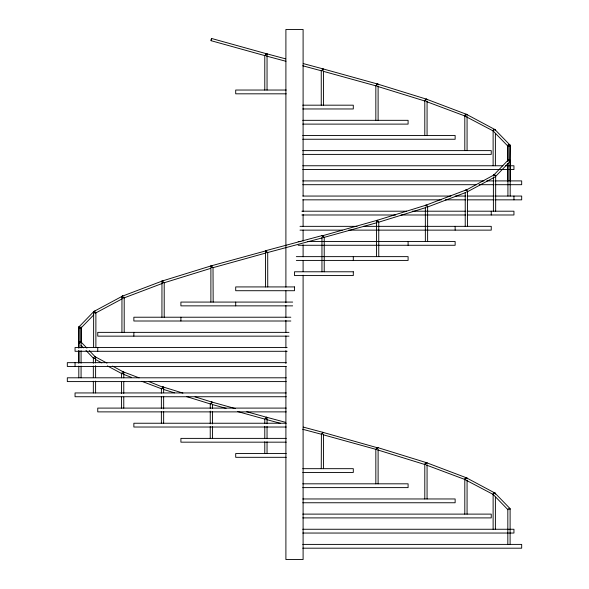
<?xml version="1.0" encoding="UTF-8"?>
<svg xmlns="http://www.w3.org/2000/svg" width="589" height="589" viewBox="0 0 589 589"><rect width="100%" height="100%" fill="white"/><g stroke="black" fill="none" stroke-linecap="round" stroke-linejoin="round"><path stroke-width="0.88" d="M78.897 327.366L78.808 347.937M81.039 342.739L81.017 327.145M321.984 70.665L322.676 68.795L378.072 84.161L377.777 84.595M377.21 220.573L377.74 220.794L378.02 222.296M93.334 363.273L93.379 357.656M507.828 161.128L507.983 145.395M495.084 129.698L509.949 144.997L509.765 146.05M507.961 160.988L508.763 159.921L510.192 160.76L510.192 196.056M507.828 544.405L507.828 509.345L509.257 508.241L510.103 508.889L510.103 544.405M510.103 508.889L509.765 509.551M78.897 348.084L78.941 326.932L93.916 311.441M81.135 327.366C81.319 328.765 78.897 328.287 78.897 327.138M121.496 377.821L121.54 373.028M112.528 366.086L123.616 372.049L123.616 372.808L121.827 373.647L107.353 365.872M493.118 165.759L493.118 130.905C493.052 129.786 495.85 128.91 495.239 130.471M493.427 175.912C493.214 174.285 496.336 175.235 495.511 176.523L509.89 161.541M493.118 529.261L493.118 494.407C493.052 493.287 495.85 492.411 495.239 493.965M161.371 393.128L161.408 388.387M149.164 381.665L163.602 387.518L161.526 388.792L141.875 381.326M465.229 190.622L493.906 174.962M465.384 190.299L466.937 190.615L467.349 191.808L495.15 176.862A1.134 0.95 61.7 0 0 494.893 174.955A1.134 0.95 61.7 0 0 493.545 175.912M93.607 347.51L93.644 311.603L122.446 296.127M95.838 312.45L95.035 313.061L93.607 311.787M464.802 150.615L464.802 115.945C464.773 115.061 467.364 113.67 466.922 115.098M464.802 514.116L464.802 479.439C464.773 478.562 467.364 477.171 466.922 478.599A1.134 0.95 -61.9 0 0 465.457 477.951A1.134 0.95 -61.9 0 0 465.317 479.777L493.118 494.407M285.606 58.848L266.206 53.643L265.705 55.521M285.606 422.342L266.206 417.145L265.705 419.015M210.244 408.391L210.28 403.708M425.398 205.767C425.479 204.486 428.446 206.525 427.297 207.07M121.93 332.365L121.967 296.319L162.66 280.872M124.043 297.305C124.493 298.726 121.901 297.335 121.93 296.458M424.794 135.47L424.794 100.933C424.897 100.27 427.187 98.635 426.915 99.747M424.794 498.964L424.794 464.434C424.897 463.764 427.187 462.129 426.915 463.241M267.045 53.901L264.814 55.616L211.09 40.693L211.083 39.596L211.665 38.499L267.045 53.901L267.045 90.036M246.798 411.755L267.045 417.402L264.814 419.11L237.514 411.527M376.489 256.635L376.526 220.507L426.097 205.141M378.425 222.186L378.19 221.346L376.526 220.507M161.931 317.221L161.968 281.086L211.635 265.72M161.931 281.174C162.034 281.837 164.316 283.471 164.051 282.367M211.26 402.545L211.665 402L235.379 408.582M211.385 403.87L211.665 402M377.954 447.912L322.676 432.289L321.999 434.336M493.545 175.294L508.226 159.987M81.017 327.985L93.673 314.953M79.14 341.892L79.14 343.129M509.86 161.379L510.103 145.616M265.344 54.968L264.778 55.587L264.778 90.036M321.255 105.181L321.255 70.761L323.53 69.016L303.247 63.575M377.335 220.249L322.109 235.88M321.41 434.145L321.255 468.675M321.587 434.005L323.53 432.517L303.247 427.077M508.16 145.181L509.949 144.997M79.051 326.748L79.743 326.497M321.255 70.761L302.709 65.784M210.891 302.076L210.891 265.941L266.508 250.686M321.292 434.226L302.709 429.285M211.377 402.655L212.511 402.339L210.391 403.966L186.632 396.611M266.478 417.623L267.008 417.365M266.324 250.539L266.603 252.409M95.727 312.973L122.085 298.881M93.761 311.463L94.446 311.382M162.505 387.334L163.492 387.106M211.09 40.693L211.665 38.499M425.508 205.362L465.958 189.997M427.474 207.041L465.921 192.441M124.043 297.916L162.616 283.316M164.162 282.772L210.663 268.385M378.72 222.186L426.009 207.534M266.007 252.983L213.122 267.656L210.891 265.941M377.026 222.686L324.186 237.367L323.656 237.109M322.5 237.823L267.745 252.512L265.47 250.767L322.794 235.394L323.302 237.264M378.072 84.161L375.834 85.876L375.834 120.325M375.988 85.876L322.993 71.232M378.072 447.662L375.834 449.378L375.834 483.819M375.988 449.37L322.993 434.726M161.968 281.086L162.77 281.314M122.078 296.23L122.77 296.319M122.932 371.961L123.616 372.049M94.476 356.816L95.573 357.221M286.239 90.036L235.703 90.036L235.703 93.82L286.239 93.82M302.761 105.181L353.297 105.181L353.297 108.965L302.761 108.965M302.746 120.325L408.096 120.325L408.096 124.11L302.746 124.11M302.746 135.47L455.142 135.47L455.142 139.254L302.746 139.254M302.761 150.615L491.248 150.615L491.248 154.399L302.761 154.399M302.761 165.759L502.925 165.759M505.679 165.759L513.947 165.759L513.947 169.551L302.761 169.551M302.761 180.904L483.974 180.904M486.735 180.904L494.09 180.904M495.585 180.904L521.685 180.904L521.685 184.696L495.585 184.696M302.761 184.696L476.619 184.696M479.056 184.696L494.09 184.696M302.761 196.056L450.865 196.056M455.179 196.056L465.582 196.056M467.114 196.056L494.09 196.056M495.585 196.056L521.685 196.056L521.685 199.84L495.585 199.84M302.761 199.84L441.411 199.84M445.343 199.84L465.582 199.84M467.114 199.84L494.09 199.84M301.855 211.201L406.668 211.201M412.182 211.201L465.509 211.201M467.114 211.201L513.947 211.201L513.947 214.985L467.114 214.985M301.855 214.985L395.631 214.985M401.006 214.985L465.509 214.985M300.007 226.345L357.015 226.345M363.347 226.345L491.248 226.345L491.248 230.13L348.659 230.13M300.007 230.13L342.231 230.13M298.167 241.49L300.913 241.49M307.325 241.49L455.142 241.49L455.142 245.274L298.167 245.274M296.341 256.635L408.096 256.635L408.096 260.419L296.341 260.419M292.659 302.076L180.904 302.076L180.904 305.86L292.659 305.86M290.833 317.221L133.858 317.221L133.858 321.005L290.833 321.005M288.993 332.365L97.752 332.365L97.752 336.15L288.993 336.15M287.145 347.51L75.053 347.51L75.053 351.294L287.145 351.294M286.239 362.655L67.315 362.655L67.315 366.439L286.239 366.439M286.239 377.799L67.315 377.799L67.315 381.591L286.239 381.591M286.239 392.944L75.053 392.944L75.053 396.736L286.239 396.736M286.239 408.096L97.752 408.096L97.752 411.88L286.239 411.88M286.254 423.241L133.858 423.241L133.858 427.025L286.254 427.025M286.254 438.385L180.904 438.385L180.904 442.17L286.254 442.17M286.239 453.53L235.703 453.53L235.703 457.314L286.239 457.314M302.761 468.675L353.297 468.675L353.297 472.459L302.761 472.459M302.746 483.819L408.096 483.819L408.096 487.611L302.746 487.611M302.746 498.964L455.142 498.964L455.142 502.756L302.746 502.756M302.761 514.116L491.248 514.116L491.248 517.9L302.761 517.9M302.761 529.261L513.947 529.261L513.947 533.045L302.761 533.045M302.761 544.405L521.685 544.405L521.685 548.19L302.761 548.19M377.461 86.369L424.949 101.05M321.992 235.622L324.222 237.33L324.222 271.779M377.461 449.863L424.949 464.552M266.5 56.08L285.93 61.285M266.5 419.574L280.629 423.366M211.974 404.437L226.066 408.346M377.365 83.977L427.032 99.335M377.365 447.471L427.032 462.836M162.903 386.892L182.907 393.091M195.077 396.861L212.474 402.25M163.867 389.55L174.373 392.811M426.34 99.121L466.922 114.487M426.384 101.566L464.802 115.945M426.34 462.615L466.922 477.981M426.384 465.06L464.802 479.439M123.042 371.747L139.056 377.829M123.079 374.184L131.619 377.431M466.554 114.376L495.239 129.72M465.317 116.276L493.118 130.905M466.554 477.87L495.239 493.214M95.094 356.706L106.977 363.104M95.44 359.459L101.794 362.876M265.47 250.767L266.037 251.201M85.987 350.455L93.489 358.274C97.273 358.657 95.101 354.828 95.609 362.898M267.708 252.482L267.745 286.924M264.778 419.081L264.778 423.616M495.084 493.192L509.949 508.498M80.774 341.738L86.892 348.114M89.337 350.669L95.455 357.044M80.987 345.242L83.491 347.849M213.012 267.399L213.166 302.076M93.489 358.274L93.334 357.884M322.941 235.946L322.794 235.394M507.828 145.844L507.983 146.234L493.427 131.251A1.134 1.06 -44.2 0 1 493.906 129.462A1.134 1.06 -44.2 0 1 495.356 130.471M507.828 509.345L507.983 509.735L493.427 494.745A1.134 1.06 -44.2 0 1 493.906 492.956A1.134 1.06 -44.2 0 1 495.356 493.965M507.828 145.623L507.924 160.768M513.947 196.056L513.947 199.84M510.103 145.387L510.103 180.904M507.924 163.477L507.924 196.056M507.828 163.823L507.828 180.904M495.666 176.133L495.666 211.201M495.393 133.696L495.393 165.759M495.393 497.197L495.393 529.261M493.391 177.503L493.391 211.201M491.248 211.201L491.248 214.985M467.504 191.491L467.504 226.345M467.07 116.504L467.07 150.615M467.07 479.998L467.07 514.116M465.229 192.456L465.229 226.345M455.142 226.345L455.142 230.13M427.629 206.813L427.629 241.49M427.069 101.227L427.069 135.47M427.069 464.721L427.069 498.964M425.354 207.38L425.354 241.49M408.096 241.49L408.096 245.274M378.756 222.097L378.756 256.635M378.109 86.001L378.109 120.325M378.109 449.495L378.109 483.819M353.297 256.635L353.297 260.419M323.53 70.827L323.53 105.181M323.53 434.321L323.53 468.675M321.955 237.455L321.955 271.779M303.099 196.027L303.099 29.45L285.901 29.45L285.901 287.137M303.099 199.708L303.099 211.672M303.099 214.433L303.099 226.397M303.099 230.078L303.099 241.122M303.099 244.803L303.099 256.767M303.099 260.448L303.099 271.492M303.099 275.173L303.099 559.55L285.901 559.55L285.901 366.284M285.901 290.819L285.901 302.783M285.901 305.544L285.901 317.508M285.901 320.269L285.901 332.233M285.901 335.914L285.901 347.878M285.901 350.639L285.901 363.523M267.045 417.402L267.045 423.719M267.045 426.429L267.045 438.172M267.045 441.787L267.045 453.53M265.47 252.571L265.47 286.924M264.778 426.333L264.778 438.12M264.778 441.743L264.778 453.53M235.703 302.076L235.703 305.86M212.511 404.142L212.511 408.648M212.511 411.35L212.511 423.97M212.511 426.672L212.511 438.385M210.244 411.122L210.244 423.844M210.244 426.569L210.244 438.385M180.904 317.221L180.904 321.005M164.206 282.683L164.206 317.221M163.646 387.334L163.646 392.723M163.646 396.309L163.646 408.876M163.646 411.571L163.646 423.241M161.371 396.78L161.371 408.641M161.371 411.38L161.371 423.241M133.858 332.365L133.858 336.15M124.198 297.695L124.198 332.365M123.771 372.366L123.771 377.866M123.771 381.532L123.771 393.437M123.771 397.104L123.771 408.096M121.496 381.495L121.496 393.415M121.496 397.089L121.496 408.096M97.752 347.51L97.752 351.294M95.882 312.656L95.882 347.51M95.609 365.629L95.609 377.468M95.609 381.112L95.609 392.944M93.334 365.975L93.334 377.659M93.334 381.26L93.334 392.944M81.172 327.594L81.076 347.944M81.076 350.654L81.076 363.325M81.076 366.041L81.076 377.799M78.897 350.816L78.897 362.655M78.808 350.654L78.808 363.325M78.808 366.041L78.808 377.799M75.053 362.655L75.053 366.439M425.876 205.922A1.134 0.552 72.8 0 1 426.635 205.325A1.134 0.552 72.8 0 1 426.996 207.151M162.844 282.882A1.134 0.773 69.3 0 1 162.306 281.262A1.134 0.773 69.3 0 1 163.484 281.152M211.804 267.561A1.134 0.545 72.8 0 1 211.444 266.007A1.134 0.545 72.8 0 1 212.246 266.007M122.696 298.027A1.134 0.95 61.9 0 1 122.917 295.98M124.043 297.077A1.134 0.95 61.9 0 1 123.984 297.622M94.019 312.995A1.134 1.06 44.2 0 1 95.227 311.272M95.823 312.509A1.134 1.06 44.2 0 1 95.727 312.774M508.02 161.047A1.134 1.06 43.8 0 1 508.609 159.729A1.134 1.06 43.8 0 1 510.022 160.296A1.134 1.06 43.8 0 1 509.676 161.71M507.983 146.168A1.134 1.097 -0.3 0 1 508.314 144.717A1.134 1.097 -0.3 0 1 509.831 144.909A1.134 1.097 -0.3 0 1 509.772 146.389M465.568 190.505A1.134 0.78 69.2 0 1 466.79 190.276A1.134 0.78 69.2 0 1 466.952 192.007M81.024 342.231A1.134 1.06 -43.8 0 1 80.98 342.798M79.324 343.461A1.134 1.06 -43.8 0 1 79.22 341.738M425.221 464.456A1.134 0.773 -69.3 0 1 425.611 462.807A1.134 0.773 -69.3 0 1 426.731 463.131M122.21 372.027A1.134 0.78 -69.2 0 1 123.403 372.138A1.134 0.78 -69.2 0 1 122.858 373.757M376.467 85.987A1.134 0.545 -72.8 0 1 376.754 84.264A1.134 0.545 -72.8 0 1 377.593 84.485M425.221 100.955A1.134 0.773 -69.3 0 1 425.714 99.232A1.134 0.773 -69.3 0 1 426.76 99.894M465.141 116.107A1.134 0.95 -61.9 0 1 465.575 114.376A1.134 0.95 -61.9 0 1 466.922 115.039M376.467 449.481A1.134 0.545 -72.8 0 1 376.754 447.758A1.134 0.545 -72.8 0 1 377.593 447.979M81.135 327.086A1.134 1.097 0.3 0 1 81.017 327.918M79.228 328.139A1.134 1.097 0.3 0 1 79.743 326.306M162.284 387.172A1.134 0.552 -72.8 0 1 163.094 387.172A1.134 0.552 -72.8 0 1 162.733 388.725M94.358 356.595A1.134 0.95 -61.7 0 1 95.065 358.436M93.85 358.605A1.134 0.95 -61.7 0 1 93.482 357.943M353.297 271.779L294.5 271.779L294.5 275.571L353.297 275.571L353.297 271.779M294.5 286.924L235.703 286.924L235.703 290.716L294.5 290.716L294.5 286.924"/></g></svg>
